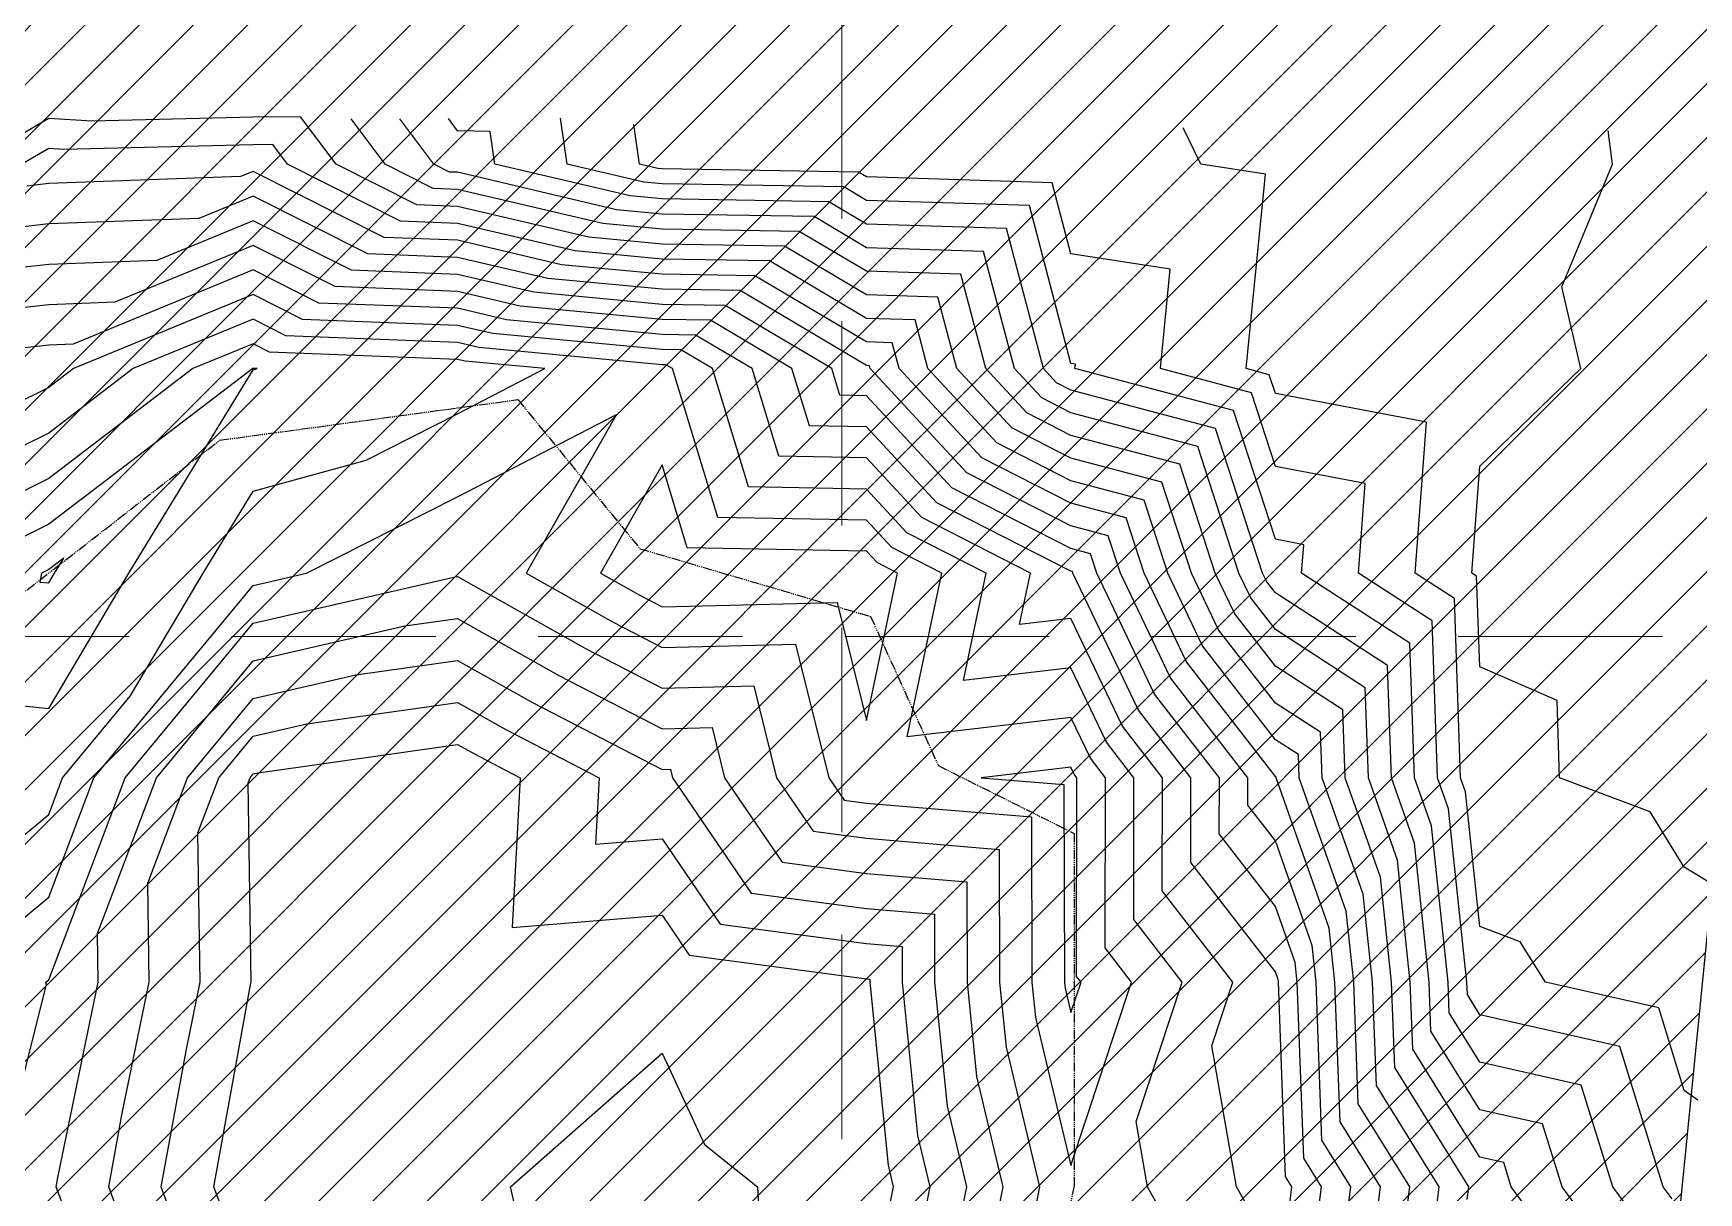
# Model space of a CAD drawing. Header units: inches. Extents: x 2468858 to 2474627, y 7110391 to 7114000.
# Drawn here: x 2469773.5 to 2469936.4, y 7111420.8 to 7111534.2 of the extents above; entities that cross this region are included whole.
import ezdxf

# ---------------------------------------------------------------- set-up
doc = ezdxf.new("R2010")
doc.units = ezdxf.units.IN
doc.header["$MEASUREMENT"] = 0
doc.linetypes.add('FL1', pattern=[1.2, 0.9, -0.075, 0, -0.075, 0, -0.075, 0, -0.075])
doc.linetypes.add('HIDDEN', pattern=[0.375, 0.25, -0.125])
for name, color, linetype in [('contours', 35, 'Continuous'), ('CREEK_FL', 250, 'FL1'), ('GRID', 254, 'HIDDEN'), ('PVMT', 250, 'Continuous'), ('SODDED LOT', 2, 'Continuous')]:
    doc.layers.add(name, color=color, linetype=linetype)

msp = doc.modelspace()

# ---------------------------------------------------------------- hatches: boundary and pattern name
at = {"layer": 'SODDED LOT'}
h = msp.add_hatch(dxfattribs=at)
h.set_pattern_fill('ANSI31', color=256, scale=30, style=0)
h.set_pattern_definition([(45, (0, 0), (-2.6516504294, 2.6516504294), [])])
h.paths.add_polyline_path([(2473645.39, 7113690.66), (2473644.98, 7113704.58), (2473380.05, 7113706.22), (2473375.55, 7113692.3), (2473381.69, 7113694.76), (2473634.33, 7113693.94)])
h.paths.add_polyline_path([(2473661.81, 7113026.94), (2473687.47, 7113025.61), (2473728.46, 7113019.28), (2473771.12, 7113012.61), (2473800.78, 7113000.62), (2473816.11, 7112991.96), (2473817.62, 7112992.3), (2473826.58, 7112958.99), (2473778.33, 7112869.43), (2473754.23, 7112818.27), (2473704.86, 7112707.31), (2473675.95, 7112628.52), (2473649.37, 7112551.6), (2473609.35, 7112401.13), (2473621.99, 7112397.24), (2473660.24, 7112541.42), (2473686.99, 7112623.57), (2473721.05, 7112713.98), (2473756.54, 7112795.8), (2473776.21, 7112842.14), (2473803.69, 7112892.8), (2473821.26, 7112931.75), (2473838.19, 7112953.92), (2473843.82, 7112970.36), (2473841.57, 7112984.99), (2473834.36, 7112995.8), (2473821.75, 7113003.46), (2473803.51, 7113011.56), (2473780.76, 7113020.12), (2473754.18, 7113027.78), (2473717.91, 7113032.73), (2473683.75, 7113037.76), (2473675.22, 7113037.54), (2473668.46, 7113034.66), (2473663.02, 7113029.01)])
h.paths.add_polyline_path([(2473971.46, 7113199.84), (2473953.3, 7113211.94), (2473941.19, 7113192.09), (2473861.1, 7113065.57), (2473810.53, 7113087.5), (2473761.17, 7113101.51), (2473720.96, 7113106.99), (2473697.2, 7113110.44), (2473674.12, 7113113.74), (2473679.51, 7113105.34), (2473686.71, 7113099.95), (2473703.5, 7113097.55), (2473742.47, 7113092.16), (2473787.44, 7113083.17), (2473826.42, 7113069.98), (2473851, 7113058.59), (2473862.39, 7113053.19), (2473874.39, 7113053.49), (2473885.78, 7113058.29), (2473895.97, 7113069.68), (2473937.95, 7113137.71), (2473969.87, 7113198.61)])
h.paths.add_polyline_path([(2474189.42, 7113705.55), (2474212.71, 7113695.29), (2474173.05, 7113585.51), (2474125.46, 7113471.59), (2474078.44, 7113374.03), (2473995.24, 7113231.38), (2473980.72, 7113211.84), (2473961.73, 7113224.12), (2474019.25, 7113316.23), (2474060.01, 7113393.26), (2474123.11, 7113525), (2474155.5, 7113608.17)])
h.paths.add_polyline_path([(2472149.87, 7113580.61), (2472139.15, 7113587.25), (2472148.34, 7113599.5), (2472129.96, 7113617.37), (2472301.04, 7113620.95), (2472421.05, 7113670.47), (2472435.86, 7113657.7), (2472418.5, 7113656.68), (2472386.32, 7113644.43), (2472349.55, 7113630.65), (2472301.04, 7113613.8), (2472253.54, 7113608.18), (2472206.05, 7113607.67), (2472182.05, 7113606.65), (2472168.77, 7113602.57), (2472156, 7113590.31)])
h.paths.add_polyline_path([(2472770.94, 7113693.31), (2472783.83, 7113696.4), (2473029.19, 7113695.37), (2473046.2, 7113689.7), (2473045.68, 7113705.68), (2472771.46, 7113707.22)])
h.paths.add_polyline_path([(2472613.26, 7113048.11), (2472742.65, 7113047.89), (2472742.87, 7112984.1), (2472740.21, 7112975.02), (2472732.24, 7112966.82), (2472722.71, 7112964.61), (2472628.32, 7112964.83), (2472620.35, 7112967.71), (2472615.69, 7112974.13), (2472614.14, 7112982.33), (2472613.26, 7112995.17)])
h.paths.add_polyline_path([(2471336.5, 7111475.41), (2471335.53, 7111275.42), (2470491.66, 7111254.32), (2470479.59, 7111328.94), (2470466.02, 7111461.6), (2470553.43, 7111470.9), (2470638.4, 7111473.12)])
h.paths.add_polyline_path([(2473446.67, 7112356.48), (2473471.9, 7112308.47), (2473532.94, 7112257.21), (2473501.2, 7112186.43), (2473329.47, 7112103.43), (2473116.22, 7112035.9), (2473103.2, 7112106.69), (2473072.63, 7112126.65), (2472815.11, 7111934.94), (2472802.33, 7111780.66), (2472622.31, 7111675.22), (2472617.64, 7111803.67), (2472501.02, 7111721.1), (2472320.82, 7111594.38), (2472182.92, 7111519.02), (2472068.92, 7111484.1), (2471932.85, 7111463.88), (2471923.66, 7111337.05), (2471693.82, 7111327.86), (2471696.08, 7111477.57), (2471836.92, 7111477.57), (2471858.78, 7111468.52), (2471876.58, 7111467.89), (2471898.13, 7111477.88), (2471906.24, 7111490.37), (2471909.37, 7111504.1), (2471908.12, 7111517.84), (2471903.75, 7111528.77), (2471899.69, 7111538.75), (2471899.78, 7111997.71), (2471902.82, 7112006.8), (2471908.61, 7112013.14), (2471915.23, 7112016.45), (2471926.26, 7112016.45), (2472502.65, 7112016.18), (2472510.04, 7112014.97), (2472516.23, 7112010.27), (2472519.86, 7112006.24), (2472597.23, 7111900.26), (2472601.63, 7111894), (2472601.97, 7111890.79), (2472601.97, 7111885.88), (2472602.14, 7111880.64), (2472603.49, 7111873.53), (2472605.53, 7111864.06), (2472610.94, 7111855.26), (2472618.72, 7111847.65), (2472625.66, 7111842.74), (2472634.12, 7111839.53), (2472648.17, 7111837.16), (2472661.03, 7111839.36), (2472670.85, 7111843.93), (2472681.25, 7111852.18), (2472689.32, 7111863.68), (2472693.24, 7111876.13), (2472698.54, 7111882.82), (2472979.47, 7112088.66), (2473047.7, 7112135.28), (2473102.11, 7112161.18), (2473168.62, 7112185.36), (2473235.48, 7112199.35), (2473286.97, 7112219.37), (2473338.95, 7112250.36), (2473378.05, 7112286.58), (2473406.65, 7112322.33), (2473434.97, 7112369.64)])
h.paths.add_polyline_path([(2469394.72, 7112321.68), (2469408.62, 7112317.35), (2469404.61, 7112306.55), (2469398.28, 7112300.53), (2469390.56, 7112297.13), (2469383.91, 7112297.75), (2469371.4, 7112301.14), (2469261.63, 7112337.75), (2469252.63, 7112344.02), (2469246.91, 7112352.88), (2469243.9, 7112361.06), (2469244.31, 7112369.38), (2469247.04, 7112379.88), (2469254.13, 7112392.28), (2469258.63, 7112404.82), (2469259.86, 7112413.96), (2469268.32, 7112441.06), (2469285.1, 7112497.6), (2469297.51, 7112549.94), (2469306.04, 7112604.22), (2469344.05, 7112603.83), (2469331.64, 7112539.47), (2469306.04, 7112437.89), (2469285.48, 7112378.57), (2469297.12, 7112353.37)])
h.paths.add_polyline_path([(2469215.25, 7111699.11), (2469133.16, 7111698.8), (2469133.12, 7111837.42), (2469136.78, 7111854.07), (2469131.5, 7111869.1), (2469132.54, 7111935.15), (2469148.79, 7112051.43), (2469175.43, 7112146.92), (2469214.08, 7112259.79), (2469218.22, 7112266.73), (2469223.73, 7112271.92), (2469228.76, 7112275.22), (2469234.9, 7112277.11), (2469242.61, 7112277.42), (2469249.21, 7112276.01), (2469256.45, 7112274.12), (2469362.5, 7112239.2), (2469368.95, 7112235.11), (2469372.09, 7112231.49), (2469374.61, 7112225.05), (2469375.55, 7112217.02), (2469372.57, 7112206.8), (2469260.7, 7112244.71), (2469237.57, 7112231.81), (2469223.88, 7112159.46), (2469213.8, 7112077.45), (2469211.79, 7111997.38), (2469212.59, 7111919.31)])
edge = h.paths.add_edge_path()
edge.add_line((2469946.69, 7111538.54), (2469944.94, 7111523.5))
edge.add_line((2469944.94, 7111523.5), (2469929.5, 7111368.54))
edge.add_line((2469929.5, 7111368.54), (2469627.82, 7111363.41))
edge.add_line((2469627.82, 7111363.41), (2469640.14, 7111528.56))
edge.add_line((2469640.14, 7111528.56), (2469611.1, 7111528.96))
edge.add_line((2469611.1, 7111528.96), (2469563.64, 7111542.06))
edge.add_line((2469563.64, 7111542.06), (2469395.72, 7111608.85))
edge.add_line((2469395.72, 7111608.85), (2469312.31, 7111524.84))
edge.add_line((2469312.31, 7111524.84), (2469259.94, 7111580.22))
edge.add_line((2469259.94, 7111580.22), (2469329.02, 7111646.45))
edge.add_line((2469329.02, 7111646.45), (2469327.64, 7111656.69))
edge.add_line((2469327.64, 7111656.69), (2469327.34, 7111668.01))
edge.add_line((2469327.34, 7111668.01), (2469328.7, 7111676.32))
edge.add_line((2469328.7, 7111676.32), (2469331.57, 7111684.93))
edge.add_line((2469331.57, 7111684.93), (2469335.65, 7111692.02))
edge.add_line((2469335.65, 7111692.02), (2469336.86, 7111699.72))
edge.add_line((2469336.86, 7111699.72), (2469350.6, 7111699.88))
edge.add_line((2469350.6, 7111699.88), (2469349.09, 7111695.19))
edge.add_line((2469349.09, 7111695.19), (2469344.26, 7111688.25))
edge.add_line((2469344.26, 7111688.25), (2469339.88, 7111679.79))
edge.add_arc((2469382.62, 7111662.98), 45.93, 158.5343, 290.6104)
edge.add_arc((2469402.89, 7111601.9), 18.55, 61.3608, 102.7575, ccw=False)
edge.add_line((2469411.78, 7111618.18), (2469554, 7111560.87))
edge.add_line((2469554, 7111560.87), (2469580.43, 7111552.5))
edge.add_line((2469580.43, 7111552.5), (2469597.93, 7111547.75))
edge.add_line((2469597.93, 7111547.75), (2469618.84, 7111543.76))
edge.add_line((2469618.84, 7111543.76), (2469652.78, 7111539.88))
edge.add_line((2469652.78, 7111539.88), (2469703, 7111539.88))
edge.add_line((2469703, 7111539.88), (2469903.74, 7111540.59))
edge.add_line((2469903.74, 7111540.59), (2469929.65, 7111539.77))
edge.add_line((2469929.65, 7111539.77), (2469946.69, 7111538.54))

# ---------------------------------------------------------------- linework, layer by layer
at = {"layer": 'contours', "color": 35}
for p, q in [((2469774.99, 7111525.89, 576), (2469767.3, 7111521.42, 576)), ((2469779.19, 7111525.63, 576), (2469774.99, 7111525.89, 576)), ((2469794.99, 7111526.01, 576), (2469779.19, 7111525.63, 576)), ((2469799.62, 7111526.05, 576), (2469794.99, 7111526.01, 576)), ((2469803.12, 7111521.42, 576), (2469799.62, 7111526.05, 576)), ((2469807.89, 7111521.42, 577), (2469804.56, 7111525.84, 577)), ((2469812.67, 7111521.42, 578), (2469809.33, 7111525.85, 578)), ((2469814.99, 7111524.69, 579), (2469814.1, 7111525.87, 579)), ((2469818.18, 7111524.61, 579), (2469814.99, 7111524.69, 579)), ((2469825.71, 7111521.42, 580), (2469825.06, 7111525.91, 580)), ((2469832.78, 7111521.42, 581), (2469832.22, 7111525.3, 581)), ((2469887.7, 7111521.42, 582), (2469885.98, 7111524.98, 582)), ((2469927.97, 7111521.42, 583), (2469927.55, 7111524.72, 583)), ((2469794.99, 7111523.31, 575), (2469776.43, 7111522.86, 575)), ((2469796.9, 7111523.33, 575), (2469794.99, 7111523.31, 575)), ((2469798.34, 7111521.42, 575), (2469796.9, 7111523.33, 575)), ((2469818.63, 7111521.42, 579), (2469818.18, 7111524.61, 579)), ((2469774.99, 7111522.95, 575), (2469772.36, 7111521.42, 575)), ((2469776.43, 7111522.86, 575), (2469774.99, 7111522.95, 575)), ((2469793.76, 7111520.2, 574), (2469774.99, 7111519.52, 574)), ((2469794.99, 7111520.7, 574), (2469793.76, 7111520.2, 574)), ((2469807.81, 7111514.24, 574), (2469794.99, 7111520.7, 574)), ((2469809.41, 7111515.84, 575), (2469798.34, 7111521.42, 575)), ((2469811.01, 7111517.45, 576), (2469803.12, 7111521.42, 576)), ((2469812.61, 7111519.05, 577), (2469807.89, 7111521.42, 577)), ((2469814.21, 7111520.65, 578), (2469812.67, 7111521.42, 578)), ((2469814.99, 7111520.62, 578), (2469814.21, 7111520.65, 578)), ((2469830.53, 7111516.96, 578), (2469814.99, 7111520.62, 578)), ((2469831.88, 7111518.31, 579), (2469818.63, 7111521.42, 579)), ((2469833.22, 7111519.66, 580), (2469825.71, 7111521.42, 580)), ((2469834.57, 7111521, 581), (2469832.78, 7111521.42, 581)), ((2469834.99, 7111520.96, 581), (2469834.57, 7111521, 581)), ((2469854.2, 7111520.64, 581), (2469834.99, 7111520.96, 581)), ((2469854.99, 7111520.17, 581), (2469854.2, 7111520.64, 581)), ((2469873.16, 7111519.6, 581), (2469854.99, 7111520.17, 581)), ((2469894.01, 7111520.45, 582), (2469887.7, 7111521.42, 582)), ((2469892.13, 7111501.42, 582), (2469894.01, 7111520.45, 582)), ((2469923, 7111509.43, 583), (2469927.97, 7111521.42, 583)), ((2469774.99, 7111519.52, 574), (2469772.85, 7111519.28, 574)), ((2469794.99, 7111518.29, 573), (2469789.67, 7111516.1, 573)), ((2469806.21, 7111512.64, 573), (2469794.99, 7111518.29, 573)), ((2469814.99, 7111518.95, 577), (2469812.61, 7111519.05, 577)), ((2469829.18, 7111515.62, 577), (2469814.99, 7111518.95, 577)), ((2469834.99, 7111518.02, 579), (2469831.88, 7111518.31, 579)), ((2469834.99, 7111519.49, 580), (2469833.22, 7111519.66, 580)), ((2469852.76, 7111519.19, 580), (2469834.99, 7111519.49, 580)), ((2469854.99, 7111517.87, 580), (2469852.76, 7111519.19, 580)), ((2469874.99, 7111512.65, 581), (2469873.16, 7111519.6, 581)), ((2469814.99, 7111517.29, 576), (2469811.01, 7111517.45, 576)), ((2469827.84, 7111514.27, 576), (2469814.99, 7111517.29, 576)), ((2469834.99, 7111516.54, 578), (2469830.53, 7111516.96, 578)), ((2469851.31, 7111517.74, 579), (2469834.99, 7111518.02, 579)), ((2469849.86, 7111516.29, 578), (2469834.99, 7111516.54, 578)), ((2469854.99, 7111515.56, 579), (2469851.31, 7111517.74, 579)), ((2469870.93, 7111517.36, 580), (2469854.99, 7111517.87, 580)), ((2469874.99, 7111501.92, 580), (2469870.93, 7111517.36, 580)), ((2469774.99, 7111515.57, 573), (2469768.39, 7111514.82, 573)), ((2469789.67, 7111516.1, 573), (2469774.99, 7111515.57, 573)), ((2469794.99, 7111515.89, 572), (2469785.57, 7111512, 572)), ((2469804.61, 7111511.04, 572), (2469794.99, 7111515.89, 572)), ((2469814.99, 7111515.63, 575), (2469809.41, 7111515.84, 575)), ((2469826.49, 7111512.93, 575), (2469814.99, 7111515.63, 575)), ((2469834.99, 7111515.07, 577), (2469829.18, 7111515.62, 577)), ((2469848.41, 7111514.84, 577), (2469834.99, 7111515.07, 577)), ((2469854.99, 7111513.25, 578), (2469849.86, 7111516.29, 578)), ((2469868.69, 7111515.12, 579), (2469854.99, 7111515.56, 579)), ((2469872.29, 7111501.42, 579), (2469868.69, 7111515.12, 579)), ((2469794.99, 7111513.48, 571), (2469781.47, 7111507.91, 571)), ((2469803.01, 7111509.44, 571), (2469794.99, 7111513.48, 571)), ((2469814.99, 7111513.97, 574), (2469807.81, 7111514.24, 574)), ((2469825.15, 7111511.58, 574), (2469814.99, 7111513.97, 574)), ((2469834.99, 7111513.6, 576), (2469827.84, 7111514.27, 576)), ((2469846.96, 7111513.39, 576), (2469834.99, 7111513.6, 576)), ((2469854.99, 7111508.64, 576), (2469846.96, 7111513.39, 576)), ((2469854.99, 7111510.95, 577), (2469848.41, 7111514.84, 577)), ((2469785.57, 7111512, 572), (2469774.99, 7111511.62, 572)), ((2469814.99, 7111512.3, 573), (2469806.21, 7111512.64, 573)), ((2469823.8, 7111510.23, 573), (2469814.99, 7111512.3, 573)), ((2469834.99, 7111512.12, 575), (2469826.49, 7111512.93, 575)), ((2469845.51, 7111511.95, 575), (2469834.99, 7111512.12, 575)), ((2469854.99, 7111506.33, 575), (2469845.51, 7111511.95, 575)), ((2469866.45, 7111512.89, 578), (2469854.99, 7111513.25, 578)), ((2469869.47, 7111501.42, 578), (2469866.45, 7111512.89, 578)), ((2469884.71, 7111511.15, 581), (2469874.99, 7111512.65, 581)), ((2469774.99, 7111511.62, 572), (2469763.93, 7111510.36, 572)), ((2469794.99, 7111511.07, 570), (2469777.38, 7111503.81, 570)), ((2469801.41, 7111507.84, 570), (2469794.99, 7111511.07, 570)), ((2469814.99, 7111510.64, 572), (2469804.61, 7111511.04, 572)), ((2469822.45, 7111508.89, 572), (2469814.99, 7111510.64, 572)), ((2469834.99, 7111509.18, 573), (2469823.8, 7111510.23, 573)), ((2469834.99, 7111510.65, 574), (2469825.15, 7111511.58, 574)), ((2469844.06, 7111510.5, 574), (2469834.99, 7111510.65, 574)), ((2469854.99, 7111504.03, 574), (2469844.06, 7111510.5, 574)), ((2469864.22, 7111510.65, 577), (2469854.99, 7111510.95, 577)), ((2469866.65, 7111501.42, 577), (2469864.22, 7111510.65, 577)), ((2469883.75, 7111501.42, 581), (2469884.71, 7111511.15, 581)), ((2469794.99, 7111508.67, 569), (2469777.42, 7111501.42, 569)), ((2469799.81, 7111506.24, 569), (2469794.99, 7111508.67, 569)), ((2469814.99, 7111508.98, 571), (2469803.01, 7111509.44, 571)), ((2469821.11, 7111507.54, 571), (2469814.99, 7111508.98, 571)), ((2469834.99, 7111507.7, 572), (2469822.45, 7111508.89, 572)), ((2469842.62, 7111509.05, 573), (2469834.99, 7111509.18, 573)), ((2469854.99, 7111501.72, 573), (2469842.62, 7111509.05, 573)), ((2469861.98, 7111508.42, 576), (2469854.99, 7111508.64, 576)), ((2469863.82, 7111501.42, 576), (2469861.98, 7111508.42, 576)), ((2469924.87, 7111501.42, 583), (2469923, 7111509.43, 583)), ((2469774.99, 7111507.67, 571), (2469759.47, 7111505.91, 571)), ((2469781.47, 7111507.91, 571), (2469774.99, 7111507.67, 571)), ((2469814.99, 7111507.32, 570), (2469801.41, 7111507.84, 570)), ((2469819.76, 7111506.2, 570), (2469814.99, 7111507.32, 570)), ((2469834.99, 7111506.23, 571), (2469821.11, 7111507.54, 571)), ((2469841.17, 7111507.6, 572), (2469834.99, 7111507.7, 572)), ((2469851.59, 7111501.42, 572), (2469841.17, 7111507.6, 572)), ((2469794.99, 7111506.26, 568), (2469783.26, 7111501.42, 568)), ((2469798.2, 7111504.64, 568), (2469794.99, 7111506.26, 568)), ((2469814.99, 7111505.65, 569), (2469799.81, 7111506.24, 569)), ((2469818.42, 7111504.85, 569), (2469814.99, 7111505.65, 569)), ((2469834.99, 7111504.76, 570), (2469819.76, 7111506.2, 570)), ((2469839.72, 7111506.15, 571), (2469834.99, 7111506.23, 571)), ((2469847.7, 7111501.42, 571), (2469839.72, 7111506.15, 571)), ((2469859.75, 7111506.18, 575), (2469854.99, 7111506.33, 575)), ((2469861, 7111501.42, 575), (2469859.75, 7111506.18, 575)), ((2469774.99, 7111503.72, 570), (2469755.01, 7111501.45, 570)), ((2469777.38, 7111503.81, 570), (2469774.99, 7111503.72, 570)), ((2469794.99, 7111503.85, 567), (2469789.1, 7111501.42, 567)), ((2469796.6, 7111503.04, 567), (2469794.99, 7111503.85, 567)), ((2469814.99, 7111503.99, 568), (2469798.2, 7111504.64, 568)), ((2469817.07, 7111503.5, 568), (2469814.99, 7111503.99, 568)), ((2469834.99, 7111503.29, 569), (2469818.42, 7111504.85, 569)), ((2469838.27, 7111504.7, 570), (2469834.99, 7111504.76, 570)), ((2469843.81, 7111501.42, 570), (2469838.27, 7111504.7, 570)), ((2469857.51, 7111503.95, 574), (2469854.99, 7111504.03, 574)), ((2469858.17, 7111501.42, 574), (2469857.51, 7111503.95, 574)), ((2469814.99, 7111502.33, 567), (2469796.6, 7111503.04, 567)), ((2469815.72, 7111502.16, 567), (2469814.99, 7111502.33, 567)), ((2469823.51, 7111501.42, 567), (2469815.72, 7111502.16, 567)), ((2469834.99, 7111501.81, 568), (2469817.07, 7111503.5, 568)), ((2469836.82, 7111503.25, 569), (2469834.99, 7111503.29, 569)), ((2469839.91, 7111501.42, 569), (2469836.82, 7111503.25, 569)), ((2469875.42, 7111501.85, 580), (2469874.99, 7111501.92, 580)), ((2469794.94, 7111501.42, 566), (2469774.99, 7111486.22, 566)), ((2469783.26, 7111501.42, 568), (2469774.99, 7111495.12, 568)), ((2469777.42, 7111501.42, 569), (2469774.99, 7111499.57, 569)), ((2469789.1, 7111501.42, 567), (2469774.99, 7111490.67, 567)), ((2469782.83, 7111481.42, 566), (2469794.99, 7111501.32, 566)), ((2469794.99, 7111501.44, 566), (2469794.94, 7111501.42, 566)), ((2469795, 7111501.44, 566), (2469794.99, 7111501.44, 566)), ((2469794.99, 7111501.32, 566), (2469795.37, 7111501.42, 566)), ((2469795.37, 7111501.42, 566), (2469795, 7111501.44, 566)), ((2469814.99, 7111497, 567), (2469823.51, 7111501.42, 567)), ((2469835.37, 7111501.81, 568), (2469834.99, 7111501.81, 568)), ((2469836.02, 7111501.42, 568), (2469835.37, 7111501.81, 568)), ((2469840.44, 7111486.87, 568), (2469836.02, 7111501.42, 568)), ((2469843.43, 7111489.86, 569), (2469839.91, 7111501.42, 569)), ((2469846.41, 7111492.85, 570), (2469843.81, 7111501.42, 570)), ((2469849.4, 7111495.83, 571), (2469847.7, 7111501.42, 571)), ((2469852.39, 7111498.82, 572), (2469851.59, 7111501.42, 572)), ((2469855.28, 7111501.71, 573), (2469854.99, 7111501.72, 573)), ((2469855.35, 7111501.42, 573), (2469855.28, 7111501.71, 573)), ((2469864.8, 7111491.24, 573), (2469855.35, 7111501.42, 573)), ((2469866.27, 7111492.7, 574), (2469858.17, 7111501.42, 574)), ((2469867.73, 7111494.17, 575), (2469861, 7111501.42, 575)), ((2469869.2, 7111495.63, 576), (2469863.82, 7111501.42, 576)), ((2469870.66, 7111497.1, 577), (2469866.65, 7111501.42, 577)), ((2469872.13, 7111498.56, 578), (2469869.47, 7111501.42, 578)), ((2469873.59, 7111500.03, 579), (2469872.29, 7111501.42, 579)), ((2469875.37, 7111501.42, 580), (2469875.42, 7111501.85, 580)), ((2469890.89, 7111497.32, 580), (2469875.37, 7111501.42, 580)), ((2469892.64, 7111499.07, 581), (2469883.75, 7111501.42, 581)), ((2469894.39, 7111500.82, 582), (2469892.13, 7111501.42, 582)), ((2469894.99, 7111498.99, 582), (2469894.39, 7111500.82, 582)), ((2469914.99, 7111491.89, 583), (2469924.87, 7111501.42, 583)), ((2469774.99, 7111499.57, 569), (2469771.31, 7111497.74, 569)), ((2469854.99, 7111498.77, 572), (2469852.39, 7111498.82, 572)), ((2469863.34, 7111489.77, 572), (2469854.99, 7111498.77, 572)), ((2469874.99, 7111499.31, 579), (2469873.59, 7111500.03, 579)), ((2469889.14, 7111495.57, 579), (2469874.99, 7111499.31, 579)), ((2469894.99, 7111491.86, 581), (2469892.64, 7111499.07, 581)), ((2469909.77, 7111496.2, 582), (2469894.99, 7111498.99, 582)), ((2469806.04, 7111492.48, 567), (2469814.99, 7111497, 567)), ((2469874.99, 7111494.89, 577), (2469870.66, 7111497.1, 577)), ((2469874.99, 7111497.1, 578), (2469872.13, 7111498.56, 578)), ((2469887.39, 7111493.82, 578), (2469874.99, 7111497.1, 578)), ((2469894.99, 7111484.73, 580), (2469890.89, 7111497.32, 580)), ((2469814.99, 7111488.89, 568), (2469830.52, 7111496.95, 568)), ((2469830.52, 7111496.95, 568), (2469821.69, 7111481.42, 568)), ((2469854.99, 7111495.73, 571), (2469849.4, 7111495.83, 571)), ((2469861.88, 7111488.31, 571), (2469854.99, 7111495.73, 571)), ((2469874.99, 7111492.67, 576), (2469869.2, 7111495.63, 576)), ((2469893.74, 7111481.42, 579), (2469889.14, 7111495.57, 579)), ((2469908.65, 7111481.42, 582), (2469909.77, 7111496.2, 582)), ((2469774.99, 7111495.12, 568), (2469762.48, 7111488.91, 568)), ((2469874.99, 7111490.46, 575), (2469867.73, 7111494.17, 575)), ((2469885.64, 7111492.07, 577), (2469874.99, 7111494.89, 577)), ((2469891.42, 7111481.42, 578), (2469887.39, 7111493.82, 578)), ((2469794.99, 7111489.43, 567), (2469806.04, 7111492.48, 567)), ((2469854.99, 7111492.69, 570), (2469846.41, 7111492.85, 570)), ((2469860.41, 7111486.85, 570), (2469854.99, 7111492.69, 570)), ((2469874.99, 7111488.25, 574), (2469866.27, 7111492.7, 574)), ((2469883.89, 7111490.32, 576), (2469874.99, 7111492.67, 576)), ((2469774.99, 7111490.67, 567), (2469756.34, 7111481.42, 567)), ((2469834.99, 7111492, 567), (2469828.98, 7111481.42, 567)), ((2469837.45, 7111483.89, 567), (2469834.99, 7111492, 567)), ((2469874.99, 7111486.04, 573), (2469864.8, 7111491.24, 573)), ((2469889.1, 7111481.42, 577), (2469885.64, 7111492.07, 577)), ((2469903.77, 7111490.2, 581), (2469894.99, 7111491.86, 581)), ((2469914.2, 7111481.42, 583), (2469914.99, 7111491.89, 583)), ((2469790.09, 7111481.42, 567), (2469794.99, 7111489.43, 567)), ((2469800.22, 7111481.42, 568), (2469814.99, 7111488.89, 568)), ((2469854.99, 7111489.64, 569), (2469843.43, 7111489.86, 569)), ((2469858.95, 7111485.38, 569), (2469854.99, 7111489.64, 569)), ((2469874.99, 7111483.82, 572), (2469863.34, 7111489.77, 572)), ((2469882.14, 7111488.57, 575), (2469874.99, 7111490.46, 575)), ((2469886.79, 7111481.42, 576), (2469883.89, 7111490.32, 576)), ((2469903.11, 7111481.42, 581), (2469903.77, 7111490.2, 581)), ((2469874.99, 7111481.61, 571), (2469861.88, 7111488.31, 571)), ((2469880.39, 7111486.82, 574), (2469874.99, 7111488.25, 574)), ((2469884.47, 7111481.42, 575), (2469882.14, 7111488.57, 575)), ((2469774.99, 7111486.22, 566), (2469765.31, 7111481.42, 566)), ((2469854.99, 7111486.6, 568), (2469840.44, 7111486.87, 568)), ((2469857.48, 7111483.92, 568), (2469854.99, 7111486.6, 568)), ((2469871.03, 7111481.42, 570), (2469860.41, 7111486.85, 570)), ((2469878.64, 7111485.07, 573), (2469874.99, 7111486.04, 573)), ((2469882.15, 7111481.42, 574), (2469880.39, 7111486.82, 574)), ((2469866.7, 7111481.42, 569), (2469858.95, 7111485.38, 569)), ((2469879.83, 7111481.42, 573), (2469878.64, 7111485.07, 573)), ((2469897.77, 7111484.2, 580), (2469894.99, 7111484.73, 580)), ((2469897.56, 7111481.42, 580), (2469897.77, 7111484.2, 580)), ((2469776.46, 7111482.89, 565), (2469774.99, 7111481.77, 565)), ((2469775.56, 7111481.42, 565), (2469776.46, 7111482.89, 565)), ((2469854.99, 7111483.56, 567), (2469837.45, 7111483.89, 567)), ((2469856.02, 7111482.45, 567), (2469854.99, 7111483.56, 567)), ((2469858.03, 7111481.42, 567), (2469856.02, 7111482.45, 567)), ((2469862.36, 7111481.42, 568), (2469857.48, 7111483.92, 568)), ((2469876.89, 7111483.32, 572), (2469874.99, 7111483.82, 572)), ((2469877.51, 7111481.42, 572), (2469876.89, 7111483.32, 572)), ((2469774.28, 7111481.42, 565), (2469774.11, 7111480.55, 565)), ((2469774.99, 7111481.77, 565), (2469774.28, 7111481.42, 565)), ((2469774.99, 7111480.46, 565), (2469775.56, 7111481.42, 565)), ((2469774.99, 7111468.2, 566), (2469782.83, 7111481.42, 566)), ((2469782.96, 7111469.4, 567), (2469790.09, 7111481.42, 567)), ((2469794.99, 7111480.22, 568), (2469800.22, 7111481.42, 568)), ((2469794.99, 7111476.53, 569), (2469814.61, 7111481.04, 569)), ((2469814.61, 7111481.04, 569), (2469814.99, 7111481.09, 569)), ((2469814.99, 7111481.09, 569), (2469827.57, 7111474.01, 569)), ((2469821.69, 7111481.42, 568), (2469830.2, 7111476.63, 568)), ((2469828.98, 7111481.42, 567), (2469832.82, 7111479.26, 567)), ((2469854.99, 7111467.01, 567), (2469858.03, 7111481.42, 567)), ((2469858.98, 7111465.42, 568), (2469862.36, 7111481.42, 568)), ((2469864.48, 7111470.91, 569), (2469866.7, 7111481.42, 569)), ((2469869.97, 7111476.4, 570), (2469871.03, 7111481.42, 570)), ((2469875.14, 7111481.57, 571), (2469874.99, 7111481.61, 571)), ((2469875.19, 7111481.42, 571), (2469875.14, 7111481.57, 571)), ((2469881.6, 7111468.03, 571), (2469875.19, 7111481.42, 571)), ((2469883.17, 7111469.6, 572), (2469877.51, 7111481.42, 572)), ((2469884.73, 7111471.17, 573), (2469879.83, 7111481.42, 573)), ((2469886.3, 7111472.74, 574), (2469882.15, 7111481.42, 574)), ((2469887.87, 7111474.31, 575), (2469884.47, 7111481.42, 575)), ((2469889.44, 7111475.87, 576), (2469886.79, 7111481.42, 576)), ((2469891.01, 7111477.44, 577), (2469889.1, 7111481.42, 577)), ((2469892.58, 7111479.01, 578), (2469891.42, 7111481.42, 578)), ((2469894.15, 7111480.58, 579), (2469893.74, 7111481.42, 579)), ((2469908.14, 7111474.57, 580), (2469897.56, 7111481.42, 580)), ((2469910.32, 7111476.75, 581), (2469903.11, 7111481.42, 581)), ((2469912.5, 7111478.93, 582), (2469908.65, 7111481.42, 582)), ((2469914.68, 7111481.11, 583), (2469914.2, 7111481.42, 583)), ((2469914.99, 7111472.26, 583), (2469914.68, 7111481.11, 583)), ((2469774.11, 7111480.55, 565), (2469774.99, 7111480.46, 565)), ((2469779.41, 7111461.42, 568), (2469794.99, 7111480.22, 568)), ((2469832.82, 7111479.26, 567), (2469834.99, 7111478.14, 567)), ((2469894.99, 7111479.5, 579), (2469894.15, 7111480.58, 579)), ((2469905.96, 7111472.39, 579), (2469894.99, 7111479.5, 579)), ((2469834.99, 7111478.14, 567), (2469852.12, 7111478.56, 567)), ((2469852.12, 7111478.56, 567), (2469854.99, 7111467.01, 567)), ((2469894.99, 7111472.32, 577), (2469891.01, 7111477.44, 577)), ((2469894.99, 7111475.91, 578), (2469892.58, 7111479.01, 578)), ((2469913.11, 7111461.42, 582), (2469912.5, 7111478.93, 582)), ((2469782.46, 7111461.42, 569), (2469794.99, 7111476.53, 569)), ((2469794.99, 7111472.85, 570), (2469809.82, 7111476.26, 570)), ((2469809.82, 7111476.26, 570), (2469814.99, 7111476.99, 570)), ((2469814.99, 7111476.99, 570), (2469824.95, 7111471.38, 570)), ((2469830.2, 7111476.63, 568), (2469834.99, 7111474.16, 568)), ((2469874.99, 7111476.99, 570), (2469869.97, 7111476.4, 570)), ((2469880.03, 7111466.46, 570), (2469874.99, 7111476.99, 570)), ((2469894.99, 7111468.72, 576), (2469889.44, 7111475.87, 576)), ((2469903.78, 7111470.21, 578), (2469894.99, 7111475.91, 578)), ((2469910.86, 7111461.42, 581), (2469910.32, 7111476.75, 581)), ((2469834.99, 7111474.16, 568), (2469848.04, 7111474.48, 568)), ((2469848.04, 7111474.48, 568), (2469851.29, 7111461.42, 568)), ((2469894.99, 7111465.13, 575), (2469887.87, 7111474.31, 575)), ((2469908.6, 7111461.42, 580), (2469908.14, 7111474.57, 580)), ((2469785.52, 7111461.42, 570), (2469794.99, 7111472.85, 570)), ((2469805.04, 7111471.47, 571), (2469814.99, 7111472.89, 571)), ((2469814.99, 7111472.89, 571), (2469822.32, 7111468.76, 571)), ((2469827.57, 7111474.01, 569), (2469834.99, 7111470.18, 569)), ((2469894.99, 7111461.54, 574), (2469886.3, 7111472.74, 574)), ((2469794.99, 7111469.16, 571), (2469805.04, 7111471.47, 571)), ((2469824.95, 7111471.38, 570), (2469834.99, 7111466.2, 570)), ((2469874.99, 7111472.15, 569), (2469864.48, 7111470.91, 569)), ((2469878.46, 7111464.89, 569), (2469874.99, 7111472.15, 569)), ((2469892.3, 7111461.42, 573), (2469884.73, 7111471.17, 573)), ((2469901.6, 7111468.04, 577), (2469894.99, 7111472.32, 577)), ((2469906.34, 7111461.42, 579), (2469905.96, 7111472.39, 579)), ((2469922.55, 7111468.98, 583), (2469914.99, 7111472.26, 583)), ((2469763, 7111469.43, 566), (2469774.99, 7111468.2, 566)), ((2469776.35, 7111461.42, 567), (2469782.96, 7111469.4, 567)), ((2469834.99, 7111470.18, 569), (2469843.97, 7111470.4, 569)), ((2469843.97, 7111470.4, 569), (2469846.19, 7111461.42, 569)), ((2469889.51, 7111461.42, 572), (2469883.17, 7111469.6, 572)), ((2469904.09, 7111461.42, 578), (2469903.78, 7111470.21, 578)), ((2469788.57, 7111461.42, 571), (2469794.99, 7111469.16, 571)), ((2469800.25, 7111466.69, 572), (2469814.99, 7111468.78, 572)), ((2469814.99, 7111468.78, 572), (2469819.7, 7111466.13, 572)), ((2469822.32, 7111468.76, 571), (2469834.99, 7111462.22, 571)), ((2469886.73, 7111461.42, 571), (2469881.6, 7111468.03, 571)), ((2469899.42, 7111465.86, 576), (2469894.99, 7111468.72, 576)), ((2469901.83, 7111461.42, 577), (2469901.6, 7111468.04, 577)), ((2469922.78, 7111461.42, 583), (2469922.55, 7111468.98, 583)), ((2469794.99, 7111465.48, 572), (2469800.25, 7111466.69, 572)), ((2469819.7, 7111466.13, 572), (2469828.83, 7111461.42, 572)), ((2469834.99, 7111466.2, 570), (2469839.89, 7111466.32, 570)), ((2469839.89, 7111466.32, 570), (2469841.1, 7111461.42, 570)), ((2469874.99, 7111467.3, 568), (2469858.98, 7111465.42, 568)), ((2469876.89, 7111463.33, 568), (2469874.99, 7111467.3, 568)), ((2469883.94, 7111461.42, 570), (2469880.03, 7111466.46, 570)), ((2469791.63, 7111461.42, 572), (2469794.99, 7111465.48, 572)), ((2469795.47, 7111461.9, 573), (2469814.99, 7111464.68, 573)), ((2469814.99, 7111464.68, 573), (2469817.07, 7111463.51, 573)), ((2469881.15, 7111461.42, 569), (2469878.46, 7111464.89, 569)), ((2469897.24, 7111463.68, 575), (2469894.99, 7111465.13, 575)), ((2469899.58, 7111461.42, 576), (2469899.42, 7111465.86, 576)), ((2469817.07, 7111463.51, 573), (2469821.11, 7111461.42, 573)), ((2469878.37, 7111461.42, 568), (2469876.89, 7111463.33, 568)), ((2469897.32, 7111461.42, 575), (2469897.24, 7111463.68, 575)), ((2469774.99, 7111449.73, 568), (2469779.41, 7111461.42, 568)), ((2469774.99, 7111441.65, 569), (2469782.46, 7111461.42, 569)), ((2469774.99, 7111457.81, 567), (2469776.35, 7111461.42, 567)), ((2469779.76, 7111446.19, 570), (2469785.52, 7111461.42, 570)), ((2469784.67, 7111451.11, 571), (2469788.57, 7111461.42, 571)), ((2469789.59, 7111456.02, 572), (2469791.63, 7111461.42, 572)), ((2469794.5, 7111460.93, 573), (2469794.68, 7111461.42, 573)), ((2469794.68, 7111461.42, 573), (2469794.99, 7111461.79, 573)), ((2469794.99, 7111461.79, 573), (2469795.47, 7111461.9, 573)), ((2469821.11, 7111461.42, 573), (2469820.34, 7111446.78, 573)), ((2469828.83, 7111461.42, 572), (2469828.49, 7111454.92, 572)), ((2469834.99, 7111462.22, 571), (2469835.81, 7111462.24, 571)), ((2469835.81, 7111462.24, 571), (2469836.01, 7111461.42, 571)), ((2469836.01, 7111461.42, 571), (2469843.7, 7111450.13, 571)), ((2469841.1, 7111461.42, 570), (2469846.73, 7111453.16, 570)), ((2469846.19, 7111461.42, 569), (2469849.76, 7111456.19, 569)), ((2469851.29, 7111461.42, 568), (2469852.79, 7111459.22, 568)), ((2469874.99, 7111462.45, 567), (2469866.22, 7111461.42, 567)), ((2469866.22, 7111461.42, 567), (2469874.31, 7111460.75, 567)), ((2469875.32, 7111461.76, 567), (2469874.99, 7111462.45, 567)), ((2469875.58, 7111461.42, 567), (2469875.32, 7111461.76, 567)), ((2469875.55, 7111441.98, 567), (2469875.58, 7111461.42, 567)), ((2469878.34, 7111444.77, 568), (2469878.37, 7111461.42, 568)), ((2469881.13, 7111447.56, 569), (2469881.15, 7111461.42, 569)), ((2469883.92, 7111450.35, 570), (2469883.94, 7111461.42, 570)), ((2469886.71, 7111453.14, 571), (2469886.73, 7111461.42, 571)), ((2469889.5, 7111455.94, 572), (2469889.51, 7111461.42, 572)), ((2469892.29, 7111458.73, 573), (2469892.3, 7111461.42, 573)), ((2469895.06, 7111461.5, 574), (2469894.99, 7111461.54, 574)), ((2469895.07, 7111461.42, 574), (2469895.06, 7111461.5, 574)), ((2469900.26, 7111446.69, 574), (2469895.07, 7111461.42, 574)), ((2469901.92, 7111448.36, 575), (2469897.32, 7111461.42, 575)), ((2469903.59, 7111450.03, 576), (2469899.58, 7111461.42, 576)), ((2469905.26, 7111451.69, 577), (2469901.83, 7111461.42, 577)), ((2469906.93, 7111453.36, 578), (2469904.09, 7111461.42, 578)), ((2469908.6, 7111455.03, 579), (2469906.34, 7111461.42, 579)), ((2469910.27, 7111456.7, 580), (2469908.6, 7111461.42, 580)), ((2469911.93, 7111458.37, 581), (2469910.86, 7111461.42, 581)), ((2469913.6, 7111460.04, 582), (2469913.11, 7111461.42, 582)), ((2469931.64, 7111458.07, 583), (2469922.78, 7111461.42, 583)), ((2469794.78, 7111441.42, 573), (2469794.5, 7111460.93, 573)), ((2469874.31, 7111460.75, 567), (2469874.35, 7111441.42, 567)), ((2469914.99, 7111446.88, 582), (2469913.6, 7111460.04, 582)), ((2469852.79, 7111459.22, 568), (2469854.99, 7111458.93, 568)), ((2469854.99, 7111458.93, 568), (2469871.14, 7111457.58, 568)), ((2469894.99, 7111455.24, 573), (2469892.29, 7111458.73, 573)), ((2469913.72, 7111441.42, 581), (2469911.93, 7111458.37, 581)), ((2469934.99, 7111452.68, 583), (2469931.64, 7111458.07, 583)), ((2469755.18, 7111441.42, 567), (2469774.99, 7111457.81, 567)), ((2469871.14, 7111457.58, 568), (2469871.18, 7111441.42, 568)), ((2469911.88, 7111441.42, 580), (2469910.27, 7111456.7, 580)), ((2469789.8, 7111441.42, 572), (2469789.59, 7111456.02, 572)), ((2469828.49, 7111454.92, 572), (2469834.99, 7111455.45, 572)), ((2469834.99, 7111455.45, 572), (2469840.67, 7111447.1, 572)), ((2469849.76, 7111456.19, 569), (2469854.99, 7111455.49, 569)), ((2469854.99, 7111455.49, 569), (2469867.98, 7111454.41, 569)), ((2469894.99, 7111448.83, 572), (2469889.5, 7111455.94, 572)), ((2469898.59, 7111445.02, 573), (2469894.99, 7111455.24, 573)), ((2469910.03, 7111441.42, 579), (2469908.6, 7111455.03, 579)), ((2469846.73, 7111453.16, 570), (2469854.99, 7111452.06, 570)), ((2469867.98, 7111454.41, 569), (2469868, 7111441.42, 569)), ((2469894.99, 7111442.43, 571), (2469886.71, 7111453.14, 571)), ((2469908.19, 7111441.42, 578), (2469906.93, 7111453.36, 578)), ((2469854.99, 7111452.06, 570), (2469864.81, 7111451.24, 570)), ((2469906.34, 7111441.42, 577), (2469905.26, 7111451.69, 577)), ((2469938.2, 7111450.72, 583), (2469934.99, 7111452.68, 583)), ((2469784.81, 7111441.42, 571), (2469784.67, 7111451.11, 571)), ((2469843.7, 7111450.13, 571), (2469854.99, 7111448.63, 571)), ((2469864.81, 7111451.24, 570), (2469864.83, 7111441.42, 570)), ((2469890.82, 7111441.42, 570), (2469883.92, 7111450.35, 570)), ((2469904.5, 7111441.42, 576), (2469903.59, 7111450.03, 576)), ((2469764.94, 7111441.42, 568), (2469774.99, 7111449.73, 568)), ((2469854.99, 7111448.63, 571), (2469861.64, 7111448.07, 571)), ((2469896.92, 7111443.35, 572), (2469894.99, 7111448.83, 572)), ((2469902.66, 7111441.42, 575), (2469901.92, 7111448.36, 575)), ((2469820.34, 7111446.78, 573), (2469834.99, 7111447.97, 573)), ((2469834.99, 7111447.97, 573), (2469837.64, 7111444.07, 573)), ((2469840.67, 7111447.1, 572), (2469854.99, 7111445.19, 572)), ((2469861.64, 7111448.07, 571), (2469861.65, 7111441.42, 571)), ((2469885.87, 7111441.42, 569), (2469881.13, 7111447.56, 569)), ((2469900.81, 7111441.42, 574), (2469900.26, 7111446.69, 574)), ((2469918.95, 7111445.38, 582), (2469914.99, 7111446.88, 582)), ((2469779.83, 7111441.42, 570), (2469779.76, 7111446.19, 570)), ((2469854.99, 7111445.19, 572), (2469858.47, 7111444.9, 572)), ((2469858.47, 7111444.9, 572), (2469858.48, 7111441.42, 572)), ((2469898.97, 7111441.42, 573), (2469898.59, 7111445.02, 573)), ((2469921.41, 7111441.42, 582), (2469918.95, 7111445.38, 582)), ((2469837.64, 7111444.07, 573), (2469854.99, 7111441.76, 573)), ((2469880.92, 7111441.42, 568), (2469878.34, 7111444.77, 568)), ((2469897.12, 7111441.42, 572), (2469896.92, 7111443.35, 572)), ((2469774.71, 7111441.42, 569), (2469774.99, 7111441.65, 569)), ((2469854.99, 7111441.76, 573), (2469855.3, 7111441.73, 573)), ((2469855.3, 7111441.73, 573), (2469855.3, 7111441.42, 573)), ((2469875.98, 7111441.42, 567), (2469875.55, 7111441.98, 567)), ((2469895.25, 7111441.69, 571), (2469894.99, 7111442.43, 571)), ((2469895.28, 7111441.42, 571), (2469895.25, 7111441.69, 571)), ((2469769.77, 7111421.42, 569), (2469774.76, 7111441.19, 569)), ((2469774.76, 7111441.19, 569), (2469774.71, 7111441.42, 569)), ((2469775.89, 7111422.32, 570), (2469779.83, 7111441.42, 570)), ((2469782.17, 7111428.6, 571), (2469784.81, 7111441.42, 571)), ((2469788.45, 7111434.88, 572), (2469789.8, 7111441.42, 572)), ((2469791.13, 7111421.42, 573), (2469794.73, 7111441.16, 573)), ((2469794.73, 7111441.16, 573), (2469794.78, 7111441.42, 573)), ((2469855.3, 7111441.42, 573), (2469857.1, 7111423.54, 573)), ((2469858.48, 7111441.42, 572), (2469859.99, 7111426.42, 572)), ((2469861.65, 7111441.42, 571), (2469862.87, 7111429.31, 571)), ((2469864.83, 7111441.42, 570), (2469865.76, 7111432.19, 570)), ((2469868, 7111441.42, 569), (2469868.64, 7111435.08, 569)), ((2469871.18, 7111441.42, 568), (2469871.53, 7111437.96, 568)), ((2469874.35, 7111441.42, 567), (2469874.41, 7111440.85, 567)), ((2469874.41, 7111440.85, 567), (2469874.99, 7111438.44, 567)), ((2469874.99, 7111438.44, 567), (2469875.98, 7111441.42, 567)), ((2469874.99, 7111423.5, 568), (2469880.92, 7111441.42, 568)), ((2469881.36, 7111427.79, 569), (2469885.87, 7111441.42, 569)), ((2469888.76, 7111435.19, 570), (2469890.82, 7111441.42, 570)), ((2469895.99, 7111422.42, 571), (2469895.28, 7111441.42, 571)), ((2469897.77, 7111424.2, 572), (2469897.12, 7111441.42, 572)), ((2469899.54, 7111425.98, 573), (2469898.97, 7111441.42, 573)), ((2469901.32, 7111427.76, 574), (2469900.81, 7111441.42, 574)), ((2469903.1, 7111429.53, 575), (2469902.66, 7111441.42, 575)), ((2469904.88, 7111431.31, 576), (2469904.5, 7111441.42, 576)), ((2469906.66, 7111433.09, 577), (2469906.34, 7111441.42, 577)), ((2469908.43, 7111434.87, 578), (2469908.19, 7111441.42, 578)), ((2469910.21, 7111436.64, 579), (2469910.03, 7111441.42, 579)), ((2469911.99, 7111438.42, 580), (2469911.88, 7111441.42, 580)), ((2469913.77, 7111440.2, 581), (2469913.72, 7111441.42, 581)), ((2469914.99, 7111438.23, 581), (2469913.77, 7111440.2, 581)), ((2469932.49, 7111438.92, 582), (2469921.41, 7111441.42, 582)), ((2469914.99, 7111433.59, 580), (2469911.99, 7111438.42, 580)), ((2469934.99, 7111430.84, 582), (2469932.49, 7111438.92, 582)), ((2469871.53, 7111437.96, 568), (2469874.99, 7111423.5, 568)), ((2469928.7, 7111435.14, 581), (2469914.99, 7111438.23, 581)), ((2469891.19, 7111421.42, 570), (2469888.76, 7111435.19, 570)), ((2469914.99, 7111428.95, 579), (2469910.21, 7111436.64, 579)), ((2469932.94, 7111421.42, 581), (2469928.7, 7111435.14, 581)), ((2469786, 7111421.42, 572), (2469788.45, 7111434.88, 572)), ((2469820.16, 7111421.42, 574), (2469834.99, 7111434.47, 574)), ((2469834.99, 7111434.47, 574), (2469839.13, 7111425.56, 574)), ((2469868.64, 7111435.08, 569), (2469871.91, 7111421.42, 569)), ((2469914.99, 7111424.31, 578), (2469908.43, 7111434.87, 578)), ((2469924.92, 7111431.35, 580), (2469914.99, 7111433.59, 580)), ((2469865.76, 7111432.19, 570), (2469868.33, 7111421.42, 570)), ((2469913.9, 7111421.42, 577), (2469906.66, 7111433.09, 577)), ((2469911.02, 7111421.42, 576), (2469904.88, 7111431.31, 576)), ((2469927.99, 7111421.42, 580), (2469924.92, 7111431.35, 580)), ((2469936.32, 7111429.87, 582), (2469934.99, 7111430.84, 582)), ((2469780.86, 7111421.42, 571), (2469782.17, 7111428.6, 571)), ((2469862.87, 7111429.31, 571), (2469864.76, 7111421.42, 571)), ((2469908.14, 7111421.42, 575), (2469903.1, 7111429.53, 575)), ((2469921.13, 7111427.56, 579), (2469914.99, 7111428.95, 579)), ((2469882.48, 7111421.42, 569), (2469881.36, 7111427.79, 569)), ((2469905.26, 7111421.42, 574), (2469901.32, 7111427.76, 574)), ((2469923.03, 7111421.42, 579), (2469921.13, 7111427.56, 579)), ((2469839.13, 7111425.56, 574), (2469844.34, 7111421.42, 574)), ((2469859.99, 7111426.42, 572), (2469861.18, 7111421.42, 572)), ((2469902.37, 7111421.42, 573), (2469899.54, 7111425.98, 573)), ((2469899.49, 7111421.42, 572), (2469897.77, 7111424.2, 572)), ((2469917.34, 7111423.78, 578), (2469914.99, 7111424.31, 578)), ((2469918.07, 7111421.42, 578), (2469917.34, 7111423.78, 578)), ((2469775.73, 7111421.42, 570), (2469775.89, 7111422.32, 570)), ((2469857.1, 7111423.54, 573), (2469857.61, 7111421.42, 573)), ((2469896.61, 7111421.42, 571), (2469895.99, 7111422.42, 571)), ((2469780.89, 7111407.32, 570), (2469775.73, 7111421.42, 570)), ((2469784.65, 7111411.08, 571), (2469780.86, 7111421.42, 571)), ((2469788.41, 7111414.84, 572), (2469786, 7111421.42, 572)), ((2469792.17, 7111418.6, 573), (2469791.13, 7111421.42, 573)), ((2469822.93, 7111409.36, 574), (2469820.16, 7111421.42, 574)), ((2469844.34, 7111421.42, 574), (2469844.9, 7111411.34, 574)), ((2469857.61, 7111421.42, 573), (2469854.99, 7111408.23, 573)), ((2469861.18, 7111421.42, 572), (2469857.76, 7111404.2, 572)), ((2469864.76, 7111421.42, 571), (2469862.23, 7111408.66, 571)), ((2469868.33, 7111421.42, 570), (2469866.69, 7111413.12, 570)), ((2469871.91, 7111421.42, 569), (2469871.15, 7111417.58, 569)), ((2469886.96, 7111413.4, 569), (2469882.48, 7111421.42, 569)), ((2469892.55, 7111418.98, 570), (2469891.19, 7111421.42, 570)), ((2469894.99, 7111408.3, 571), (2469896.61, 7111421.42, 571)), ((2469897.31, 7111403.74, 572), (2469899.49, 7111421.42, 572)), ((2469900.59, 7111407.03, 573), (2469902.37, 7111421.42, 573)), ((2469903.88, 7111410.32, 574), (2469905.26, 7111421.42, 574)), ((2469907.17, 7111413.6, 575), (2469908.14, 7111421.42, 575)), ((2469910.46, 7111416.89, 576), (2469911.02, 7111421.42, 576)), ((2469913.74, 7111420.18, 577), (2469913.9, 7111421.42, 577)), ((2469925.25, 7111411.68, 578), (2469918.07, 7111421.42, 578)), ((2469928.1, 7111414.54, 579), (2469923.03, 7111421.42, 579)), ((2469930.96, 7111417.39, 580), (2469927.99, 7111421.42, 580)), ((2469933.81, 7111420.24, 581), (2469932.94, 7111421.42, 581))]:
    msp.add_line(p, q, dxfattribs=at)
at = {"layer": 'CREEK_FL', "color": 5}
msp.add_lwpolyline([(2469616.57, 7111400.28), (2469661.68, 7111405.58), (2469697.5, 7111401.61), (2469725.36, 7111392.32), (2469745.27, 7111394.98), (2469759.86, 7111449.34), (2469767.82, 7111475.85), (2469791.7, 7111494.42), (2469820.89, 7111498.39), (2469832.83, 7111483.81), (2469855.39, 7111477.18), (2469862.02, 7111462.6), (2469875.29, 7111455.97), (2469875.29, 7111421.49), (2469869.98, 7111394.98)], dxfattribs=at)
at = {"layer": 'GRID', "color": 252, "linetype": 'HIDDEN', "lineweight": 0, "ltscale": 80}
for p, q in [((2469852.57, 7113906.08), (2469852.57, 7110754.83)), ((2468952.87, 7111475.23), (2474532.87, 7111475.23))]:
    msp.add_line(p, q, dxfattribs=at)
at = {"layer": 'PVMT', "color": 7}
msp.add_arc((2469902.59, 7111056.17), 484.5, 69.6722, 90.1954, dxfattribs=at)
at = {"layer": 'SODDED LOT'}
msp.add_lwpolyline([(2469618.84, 7111543.76), (2469652.78, 7111539.88), (2469703, 7111539.88), (2469903.74, 7111540.59), (2469929.65, 7111539.77), (2469946.69, 7111538.54), (2469944.94, 7111523.5), (2469929.5, 7111368.54), (2469627.82, 7111363.41)], dxfattribs=at)

doc.saveas('drawing.dxf')
